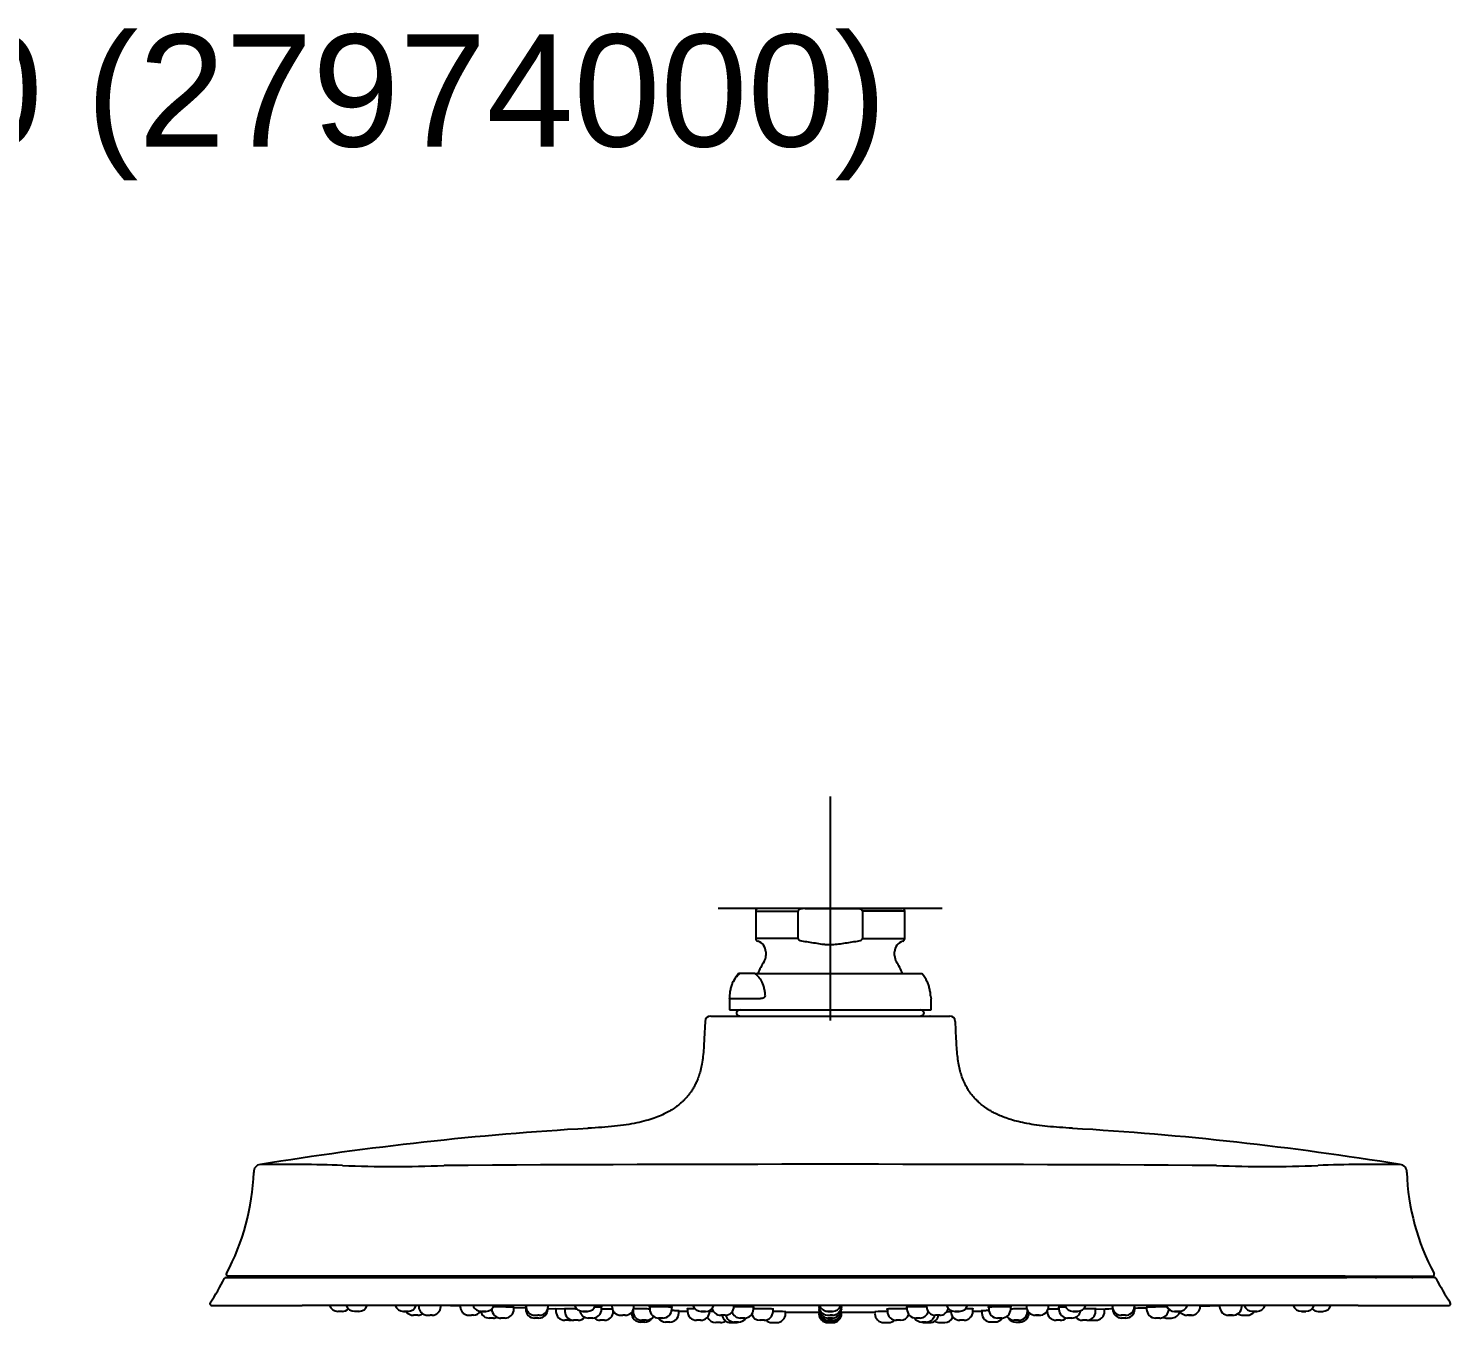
# Model space of a CAD drawing. Header units: millimetres. Extents: x -60 to 7633, y -2614 to 2146.
# Drawn here: x 3834.2 to 4088.1, y -799.8 to -568.9 of the extents above; entities that cross this region are included whole.
import ezdxf
from ezdxf.enums import TextEntityAlignment as Align
from ezdxf.lldxf.tags import DXFTag

# ---------------------------------------------------------------- set-up
doc = ezdxf.new("R2010")
doc.units = ezdxf.units.MM
doc.layers.get('0').update_dxf_attribs({"color": 250})
doc.styles.add('SEACAD_arial_ttf', font='arial.ttf')
tags = doc.linetypes.add('CENTER2', pattern=[28.575, 19.05, -3.175, 3.175, -3.175]).pattern_tags.tags
tags[10:11] = [DXFTag(74, 4), DXFTag(75, 0), DXFTag(340, '0'), DXFTag(46, 0.0), DXFTag(50, 0.0), DXFTag(44, 0.0), DXFTag(45, 0.0)]
tags[8:9] = [DXFTag(74, 4), DXFTag(75, 0), DXFTag(340, '0'), DXFTag(46, 0.0), DXFTag(50, 0.0), DXFTag(44, 0.0), DXFTag(45, 0.0)]
tags[6:7] = [DXFTag(74, 4), DXFTag(75, 0), DXFTag(340, '0'), DXFTag(46, 0.0), DXFTag(50, 0.0), DXFTag(44, 0.0), DXFTag(45, 0.0)]
tags[4:5] = [DXFTag(74, 4), DXFTag(75, 0), DXFTag(340, '0'), DXFTag(46, 0.0), DXFTag(50, 0.0), DXFTag(44, 0.0), DXFTag(45, 0.0)]

msp = doc.modelspace()

# ---------------------------------------------------------------- linework, layer by layer
at = {"linetype": 'CENTER2'}
for p, q in [((3977.35, -705.89), (3977.35, -745.89)), ((3997.35, -725.89), (3957.35, -725.89))]:
    msp.add_line(p, q, dxfattribs=at)
at = {"linetype": 'Continuous'}
for p, q in [((3972.9, -725.89), (3964.55, -725.89)), ((3972.9, -725.89), (3981.81, -725.89)), ((3981.81, -725.89), (3990.15, -725.89)), ((3964.05, -726.39), (3971.62, -726.39)), ((3964.05, -726.39), (3964.05, -731.25)), ((3971.62, -731.25), (3971.62, -726.39)), ((3983.09, -726.39), (3983.09, -731.25)), ((3990.65, -726.39), (3983.09, -726.39)), ((3990.65, -731.25), (3990.65, -726.39)), ((3971.62, -731.25), (3964.05, -731.25)), ((3983.09, -731.25), (3990.65, -731.25)), ((3965.85, -733.65), (3965.85, -734.3)), ((3988.85, -734.3), (3988.85, -733.65)), ((3961.26, -737.49), (3960.99, -737.49)), ((3963.88, -737.49), (3961.26, -737.49)), ((3963.88, -737.49), (3993.71, -737.49)), ((3964.86, -741.99), (3959.35, -741.99)), ((3959.35, -741.99), (3959.35, -743.99)), ((3995.35, -741.99), (3995.35, -741.99)), ((3995.35, -743.99), (3995.35, -741.99)), ((3955.03, -746.04), (3954.86, -749.13)), ((3956.02, -745.09), (3998.68, -745.09)), ((3959.35, -743.99), (3995.35, -743.99)), ((3959.55, -745.09), (3995.15, -745.09)), ((3959.55, -745.09), (3959.55, -745.09)), ((3995.16, -745.09), (3995.15, -745.09)), ((3999.84, -749.13), (3999.68, -746.04)), ((3869.49, -791.74), (3885.16, -791.74)), ((3885.43, -791.49), (3869.83, -791.49)), ((3885.16, -791.74), (3904.03, -791.74)), ((3904.27, -791.49), (3885.43, -791.49)), ((3904.03, -791.74), (4050.68, -791.74)), ((4050.43, -791.49), (3904.27, -791.49)), ((4069.27, -791.49), (4050.43, -791.49)), ((4050.68, -791.74), (4069.54, -791.74)), ((4069.27, -791.49), (4084.87, -791.49)), ((4085.21, -791.74), (4069.54, -791.74)), ((3866.93, -796.74), (3883.12, -796.74)), ((3902.07, -796.74), (3883.12, -796.74)), ((4052.64, -796.74), (3902.07, -796.74)), ((3903.9, -796.74), (3903.9, -796.89)), ((3907.85, -796.69), (3911.29, -796.81)), ((3907.85, -796.89), (3907.85, -796.74)), ((3907.85, -796.89), (3907.85, -796.89)), ((3911.29, -796.74), (3911.29, -796.89)), ((3911.29, -796.89), (3911.29, -796.89)), ((3920.88, -797.39), (3920.88, -797.06)), ((3922.98, -796.97), (3922.99, -797.39)), ((3923.05, -796.74), (3923.05, -796.89)), ((3927, -796.89), (3927, -796.74)), ((3936.54, -797.39), (3936.54, -797.06)), ((3938.38, -796.74), (3938.38, -796.89)), ((3942.32, -796.89), (3942.33, -796.74)), ((3945.13, -796.98), (3945.13, -797.39)), ((3949.07, -797.39), (3949.07, -797.04)), ((3960.17, -796.89), (3960.17, -796.74)), ((3963.66, -797.39), (3963.66, -797.01)), ((3975.38, -796.74), (3975.38, -796.89)), ((3975.38, -796.99), (3975.38, -797.39)), ((3979.32, -796.89), (3979.33, -796.74)), ((3979.32, -797.39), (3979.32, -796.99)), ((3991.04, -797.01), (3991.04, -797.39)), ((3994.53, -796.74), (3994.53, -796.89)), ((4005.63, -797.04), (4005.63, -797.39)), ((4009.57, -797.39), (4009.57, -796.98)), ((4012.38, -796.74), (4012.38, -796.89)), ((4016.32, -796.89), (4016.33, -796.74)), ((4018.16, -797.06), (4018.16, -797.39)), ((4027.7, -796.74), (4027.7, -796.89)), ((4031.65, -796.89), (4031.65, -796.74)), ((4031.71, -797.39), (4031.72, -796.97)), ((4033.82, -797.06), (4033.82, -797.39)), ((4043.41, -796.89), (4043.41, -796.74)), ((4046.86, -796.74), (4046.86, -796.89)), ((4050.8, -796.89), (4050.8, -796.74)), ((4071.59, -796.74), (4052.64, -796.74)), ((4071.59, -796.74), (4087.78, -796.74)), ((3890.27, -797.78), (3889.45, -797.78)), ((3893.25, -797.78), (3892.44, -797.78)), ((3903.75, -798.48), (3902.95, -798.48)), ((3906.27, -798.48), (3905.94, -798.48)), ((3913.66, -798.48), (3913.31, -798.48)), ((3917.26, -798.98), (3916.45, -798.98)), ((3916.94, -797.35), (3916.94, -797.39)), ((3919.32, -798.98), (3918.51, -798.98)), ((3920.88, -797.39), (3920.88, -797.39)), ((3920.91, -797.11), (3922.99, -797.17)), ((3922.99, -797.39), (3922.99, -797.39)), ((3924.56, -798.98), (3924.56, -798.98)), ((3925.36, -798.98), (3924.56, -798.98)), ((3925.42, -798.48), (3925.17, -798.48)), ((3926.93, -797.39), (3926.93, -797.33)), ((3926.94, -797.28), (3928.3, -797.32)), ((3929.98, -797.36), (3928.3, -797.32)), ((3928.38, -797.32), (3928.39, -797.79)), ((3930.76, -799.38), (3929.95, -799.38)), ((3929.98, -797.33), (3929.99, -797.79)), ((3932.36, -799.38), (3931.55, -799.38)), ((3934.98, -798.98), (3934.17, -798.98)), ((3937.05, -799.38), (3936.25, -799.38)), ((3938.61, -797.79), (3938.61, -797.7)), ((3940.75, -798.48), (3940.33, -798.48)), ((3941.89, -797.97), (3941.89, -798.09)), ((3942.15, -797.59), (3942.15, -797.79)), ((3944.52, -799.38), (3943.72, -799.38)), ((3947.5, -798.98), (3946.7, -798.98)), ((3950.3, -798.09), (3950.31, -797.68)), ((3950.3, -797.74), (3951.89, -797.76)), ((3951.88, -797.35), (3951.89, -797.79)), ((3954.25, -799.38), (3953.45, -799.38)), ((3956.57, -797.83), (3955.79, -797.82)), ((3955.82, -797.79), (3955.82, -797.6)), ((3958.59, -798.48), (3957.8, -798.48)), ((3962.09, -798.98), (3961.29, -798.98)), ((3965.59, -799.38), (3964.79, -799.38)), ((3967.15, -797.79), (3967.16, -797.37)), ((3969.38, -798.19), (3969.39, -797.84)), ((3975.32, -797.84), (3975.32, -798.19)), ((3975.38, -797.39), (3975.39, -797.79)), ((3975.39, -797.83), (3975.39, -798.09)), ((3977.75, -798.98), (3976.95, -798.98)), ((3977.75, -799.38), (3976.95, -799.38)), ((3977.75, -798.48), (3977.35, -798.48)), ((3979.31, -798.09), (3979.32, -797.79)), ((3979.32, -797.79), (3979.32, -797.39)), ((3979.38, -798.19), (3979.39, -797.83)), ((3985.32, -797.84), (3985.32, -798.19)), ((3987.55, -797.37), (3987.55, -797.79)), ((3989.92, -799.38), (3989.11, -799.38)), ((3993.41, -798.98), (3992.61, -798.98)), ((3996.9, -798.48), (3996.11, -798.48)), ((3998.14, -797.83), (3998.91, -797.82)), ((3998.88, -797.6), (3998.89, -797.79)), ((4001.25, -799.38), (4000.45, -799.38)), ((4000.45, -799.38), (4000.45, -799.38)), ((4002.82, -797.79), (4002.82, -797.35)), ((4002.82, -797.76), (4004.4, -797.74)), ((4002.82, -797.79), (4002.82, -797.79)), ((4004.4, -797.68), (4004.4, -798.09)), ((4008, -798.98), (4007.2, -798.98)), ((4010.98, -799.38), (4010.18, -799.38)), ((4012.55, -797.79), (4012.55, -797.6)), ((4012.81, -798.09), (4012.81, -797.97)), ((4014.66, -798.48), (4013.96, -798.48)), ((4016.09, -797.7), (4016.09, -797.79)), ((4018.45, -799.38), (4017.65, -799.38)), ((4020.53, -798.98), (4019.73, -798.98)), ((4023.15, -799.38), (4022.35, -799.38)), ((4023.95, -799.38), (4024.75, -799.38)), ((4024.71, -797.79), (4024.72, -797.33)), ((4024.72, -797.36), (4026.4, -797.32)), ((4026.32, -797.79), (4026.32, -797.32)), ((4027.78, -797.33), (4027.78, -797.39)), ((4030.04, -798.48), (4029.28, -798.48)), ((4030.14, -798.98), (4029.34, -798.98)), ((4036.19, -798.98), (4035.38, -798.98)), ((4037.44, -798.98), (4038.25, -798.98)), ((4037.76, -797.39), (4037.76, -797.36)), ((4041.84, -798.48), (4041.04, -798.48)), ((4049.18, -798.48), (4048.43, -798.48)), ((4048.46, -798.48), (4048.74, -798.48)), ((4050.96, -798.48), (4051.75, -798.48)), ((4062.27, -797.78), (4061.45, -797.78)), ((4064.43, -797.78), (4065.25, -797.78)), ((3944.25, -799.68), (3943.45, -799.68)), ((3948.74, -799.68), (3947.94, -799.68)), ((3957.78, -799.78), (3956.92, -799.78)), ((3959.6, -799.78), (3960.46, -799.78)), ((3961, -799.68), (3960.2, -799.68)), ((3966.92, -799.78), (3967.78, -799.78)), ((3976.92, -799.78), (3977.78, -799.78)), ((3977.75, -799.68), (3976.95, -799.68)), ((3986.92, -799.78), (3987.78, -799.78)), ((3994.5, -799.68), (3993.7, -799.68)), ((3994.24, -799.78), (3995.1, -799.78)), ((3996.92, -799.78), (3997.78, -799.78)), ((4006.76, -799.68), (4005.96, -799.68)), ((4010.45, -799.68), (4011.25, -799.68))]:
    msp.add_line(p, q, dxfattribs=at)
for centre, radius, start, end in [((3964.55, -726.39), 0.5, 90, 180), ((3990.15, -726.39), 0.5, 0, 90), ((3964.55, -731.25), 0.5, 180, 253.7398), ((3963.85, -733.65), 2, 0, 73.7398), ((3990.85, -733.65), 2, 106.2602, 180), ((3990.15, -731.25), 0.5, 286.2602, 0), ((3977.35, -742.89), 14, 147.5383, 157.3119), ((3963.85, -734.3), 2, 327.5383, 0), ((3990.85, -734.3), 2, 180, 212.4617), ((3977.35, -742.89), 14, 22.6881, 32.4617), ((3966.35, -741.99), 7, 139.9948, 154.5176), ((3988.35, -741.99), 7, 25.4904, 40.0052), ((3957.4, -741.44), 2.03, 344.4017, 358.7289), ((3997.3, -741.44), 2.03, 181.2711, 195.5983), ((3956.02, -746.09), 1, 90, 177), ((3998.68, -746.09), 1, 3, 90), ((3967.23, -1333.85), 569.68, 93.3314, 99.2519), ((3987.47, -1333.5), 569.33, 80.7424, 86.6673), ((3875.76, -772.88), 1.32, 95.3942, 184.056), ((3879.37, -1077.09), 305.54, 87.955, 90.7002), ((3977.36, -12009.67), 11238.13, 89.648565, 90.351479), ((4075.33, -1077.09), 305.54, 89.2999, 92.045), ((4078.94, -772.88), 1.32, 355.9465, 84.6085), ((3832.7, -771.4), 41.78, 331.951, 357.8346), ((3899.37, -569.15), 202.79, 267.433, 272.5475), ((4055.33, -559.87), 212.07, 267.5643, 272.4549), ((4122.04, -771.39), 41.82, 182.1779, 208.0373), ((3816.3, -763.96), 59.85, 327.3319, 332.2066), ((3869.49, -792.04), 0.3, 89.9964, 150.8586), ((3869.83, -791.19), 0.3, 150.6934, 270), ((3873.37, -791.24), 0.5, 270, 329.4357), ((3879.85, -791.24), 0.5, 270, 335.0485), ((4074.85, -791.24), 0.5, 204.8269, 270), ((4081.33, -791.24), 0.5, 210.6832, 270), ((4084.87, -791.19), 0.3, 270, 29.0942), ((4085.21, -792.04), 0.3, 29.0431, 90.0035), ((4138.14, -764.11), 59.54, 207.7861, 212.6863), ((3866.93, -796.44), 0.3, 144.6891, 270.0036), ((3889.46, -796.18), 1.6, 200.7536, 269.9916), ((3892.44, -796.18), 1.59, 200.6048, 271.356), ((3893.23, -796.19), 1.59, 269.6656, 339.5833), ((3901.18, -796.19), 1.59, 200.4394, 270.859), ((3901.97, -796.19), 1.59, 269.8395, 339.5344), ((3906.25, -796.88), 1.59, 270.1122, 359.7769), ((3915.09, -796.18), 1.6, 200.5671, 273.2154), ((3915.87, -796.19), 1.59, 270.2015, 339.567), ((3925.4, -796.88), 1.6, 270.0592, 359.7192), ((3933.21, -796.19), 1.59, 200.4183, 271.5035), ((3933.99, -796.19), 1.59, 269.4154, 339.5353), ((3940.73, -796.89), 1.59, 269.3765, 359.8937), ((3954.31, -796.19), 1.59, 200.433, 270.4129), ((3955.09, -796.18), 1.6, 268.355, 339.39), ((3958.57, -796.88), 1.6, 270.7524, 359.5), ((3976.98, -796.89), 1.6, 179.8959, 277.3281), ((3976.96, -796.19), 1.59, 200.3815, 272.8041), ((3977.75, -796.19), 1.59, 269.9513, 339.5899), ((3996.13, -796.88), 1.6, 180.5, 269.2476), ((3999.6, -796.19), 1.59, 200.4237, 271.202), ((4000.39, -796.19), 1.59, 269.1341, 339.5455), ((4013.97, -796.89), 1.59, 180.006, 270.2158), ((4014.73, -796.88), 1.59, 266.8553, 359.8058), ((4020.71, -796.19), 1.59, 200.4213, 270.2124), ((4021.49, -796.18), 1.59, 267.7945, 339.4665), ((4029.3, -796.88), 1.59, 180.1997, 270.5073), ((4030.05, -796.89), 1.59, 268.6162, 359.8658), ((4038.83, -796.18), 1.6, 200.6657, 272.0467), ((4039.62, -796.18), 1.59, 269.8136, 339.4405), ((4041.81, -796.88), 1.59, 269.6681, 359.7458), ((4017.56, -7.69), 789.56, 271.87647, 272.12022), ((4048.45, -796.89), 1.59, 180.0398, 270.1929), ((4049.21, -796.89), 1.59, 267.8997, 359.989), ((4052.74, -796.18), 1.59, 200.6047, 270.6403), ((4053.52, -796.19), 1.59, 268.6329, 339.5947), ((4061.48, -796.18), 1.59, 200.5024, 270.0453), ((4062.26, -796.18), 1.59, 267.8085, 339.4496), ((4065.24, -796.18), 1.6, 270.0086, 339.0777), ((4087.78, -796.44), 0.3, 269.9958, 35.1181), ((3890.24, -796.18), 1.6, 269.9268, 313.5489), ((3902.98, -796.88), 1.6, 214.221, 270.026), ((3903.72, -796.88), 1.6, 269.9867, 303.2822), ((3913.64, -796.88), 1.59, 270.381, 326.2166), ((3916.48, -797.38), 1.6, 194.491, 270), ((3918.54, -797.38), 1.6, 180.4435, 269.9988), ((3917.22, -797.38), 1.6, 269.9662, 294.4576), ((3918.54, -797.38), 1.6, 245.5586, 269.9988), ((3919.29, -797.39), 1.59, 270.5082, 359.9318), ((3924.58, -797.38), 1.59, 180.2265, 269.9362), ((3925.33, -797.39), 1.59, 270.7466, 359.8785), ((3929.99, -797.78), 1.6, 180.3634, 269.9969), ((3931.58, -797.79), 1.59, 180.1021, 270.1374), ((3930.72, -797.78), 1.6, 269.981, 284.9348), ((3932.32, -797.78), 1.6, 270.6939, 319.1504), ((3934.2, -797.38), 1.6, 190.3557, 270.411), ((3934.94, -797.39), 1.59, 270.4506, 359.9623), ((3936.28, -797.78), 1.6, 227.3738, 269.7001), ((3937.01, -797.78), 1.6, 270.8989, 359.5889), ((3943.49, -798.08), 1.6, 180.3634, 269.9965), ((3943.75, -797.79), 1.59, 180.1251, 269.3425), ((3944.21, -798.08), 1.6, 269.9923, 321.6075), ((3944.48, -797.78), 1.6, 270.625, 325.7328), ((3946.73, -797.39), 1.59, 180.0506, 270.383), ((3947.97, -798.09), 1.59, 213.908, 269.6863), ((3947.47, -797.38), 1.6, 270.0668, 359.5532), ((3948.71, -798.09), 1.59, 270.888, 359.9114), ((3953.48, -797.79), 1.59, 180.0612, 270.2044), ((3954.22, -797.79), 1.59, 270.0204, 359.8516), ((3956.92, -798.18), 1.6, 202.6817, 270), ((3957.83, -796.88), 1.6, 192.9279, 269.2104), ((3957.78, -798.18), 1.6, 270, 304.5651), ((3959.6, -798.18), 1.6, 190.8069, 270), ((3960.23, -798.09), 1.59, 193.3714, 270.0006), ((3961.32, -797.39), 1.59, 196.5776, 269.9606), ((3960.96, -798.08), 1.6, 270.1781, 326.4874), ((3962.06, -797.38), 1.59, 270.3209, 359.743), ((3964.82, -797.79), 1.59, 200.5967, 269.8293), ((3965.55, -797.78), 1.59, 270.5364, 359.7358), ((3966.92, -798.18), 1.6, 227.3001, 270), ((3967.78, -798.18), 1.6, 270, 359.5), ((3976.92, -798.18), 1.6, 180.5, 270), ((3976.98, -797.39), 1.59, 180.0727, 270.1052), ((3976.98, -797.79), 1.59, 180.131, 270.1154), ((3976.98, -798.09), 1.59, 180.0448, 270.2068), ((3977.72, -797.38), 1.59, 270.4624, 359.779), ((3977.72, -797.78), 1.6, 270.5661, 359.5627), ((3977.71, -798.08), 1.6, 270.6468, 359.6754), ((3977.78, -798.18), 1.6, 270, 359.5), ((3986.92, -798.18), 1.6, 180.5, 270), ((3989.15, -797.79), 1.59, 180.0161, 270.1106), ((3987.78, -798.18), 1.6, 270, 312.2129), ((3989.89, -797.79), 1.59, 269.8937, 339.5242), ((3992.64, -797.39), 1.59, 180.0704, 270.299), ((3993.73, -798.09), 1.59, 213.2395, 269.7403), ((3993.38, -797.38), 1.59, 269.8604, 342.7138), ((3994.47, -798.09), 1.59, 270.4285, 346.6527), ((3995.1, -798.18), 1.6, 270, 349.1931), ((3996.92, -798.18), 1.6, 235.4349, 270), ((3996.88, -796.88), 1.6, 270.7895, 347.0864), ((3997.78, -798.18), 1.6, 270, 337.2751), ((4000.49, -797.78), 1.6, 180.3639, 269.6477), ((4001.22, -797.78), 1.59, 270.3842, 359.8158), ((4006, -798.08), 1.59, 180.3826, 269.7601), ((4007.23, -797.39), 1.59, 180.0353, 269.8411), ((4006.73, -798.08), 1.59, 270.0377, 325.8903), ((4007.97, -797.38), 1.59, 270.1959, 359.8047), ((4010.22, -797.79), 1.59, 213.8879, 268.9744), ((4010.49, -798.08), 1.6, 217.927, 270.0077), ((4010.95, -797.78), 1.6, 270.6148, 359.5484), ((4011.21, -798.08), 1.6, 270.0034, 359.371), ((4017.69, -797.78), 1.6, 180.3971, 269.7374), ((4019.76, -797.39), 1.59, 180.0492, 269.0498), ((4018.42, -797.78), 1.59, 269.9182, 312.5669), ((4020.5, -797.39), 1.59, 268.4625, 349.9848), ((4022.38, -797.78), 1.6, 220.8004, 270.003), ((4023.12, -797.79), 1.59, 270.232, 359.927), ((4023.99, -797.78), 1.6, 255.7443, 270.019), ((4024.72, -797.78), 1.6, 270.003, 359.371), ((4007.09, 87.79), 885.32, 271.25001, 271.33804), ((4029.38, -797.38), 1.6, 180.4087, 269.8292), ((4030.12, -797.39), 1.59, 269.7267, 359.9973), ((4007.09, 87.79), 885.32, 271.5941, 271.72825), ((4035.42, -797.39), 1.59, 180.0612, 270.1181), ((4036.16, -797.38), 1.6, 270.0012, 359.3562), ((4036.16, -797.38), 1.6, 270.0012, 294.4414), ((4037.48, -797.38), 1.6, 245.5424, 270.0338), ((4038.22, -797.38), 1.6, 269.9997, 345.541), ((4041.06, -796.89), 1.59, 213.7751, 270.9102), ((4050.98, -796.88), 1.6, 236.5158, 270.0133), ((4051.72, -796.88), 1.6, 269.974, 325.782), ((4064.46, -796.18), 1.6, 226.2658, 270.073), ((3960.46, -798.18), 1.6, 270, 288.8537), ((3994.24, -798.18), 1.6, 249.9657, 270)]:
    msp.add_arc(centre, radius, start, end, dxfattribs=at)
for centre, major_axis, ratio, start_param, end_param in [((3961.35, -744.54), (0.75, 0), 0.733333, 1.570796, 4.712389), ((3993.35, -744.54), (-0.75, 0), 0.733333, 1.570796, 4.712389), ((3901.58, -797.78), (0.405, 0), 0.000087, 0, 3.141593), ((3901.58, -797.78), (0.405, 0), 0.000087, 3.430013, 6.158337), ((3954.71, -797.78), (0.401, 0), 0.000171, 3.307176, 6.283185), ((3954.71, -797.78), (0.401, 0), 0.000171, 0, 3.141609), ((4000, -797.78), (-0.401, 0), 0.000171, 3.141576, 6.283185), ((4000, -797.78), (-0.401, 0), 0.000171, 0, 2.857198), ((4021.1, -797.78), (-0.402, 0), 0.000152, 0.128642, 6.283185), ((4039.22, -797.78), (-0.403, 0), 0.000123, 3.14159, 6.283185), ((4039.22, -797.78), (-0.403, 0), 0.000123, 0, 3.009688), ((4053.12, -797.78), (-0.405, 0), 0.000087, 3.141593, 6.283185), ((4053.12, -797.78), (-0.405, 0), 0.000087, 0.245507, 2.735291)]:
    msp.add_ellipse(centre, major_axis=major_axis, ratio=ratio, start_param=start_param, end_param=end_param, dxfattribs=at)
for centre, major_axis, ratio in [((3915.49, -797.78), (0.403, 0), 0.000123), ((3933.61, -797.78), (0.402, 0), 0.000152), ((3977.35, -797.78), (0.4, 0), 0.000177)]:
    msp.add_ellipse(centre, major_axis=major_axis, ratio=ratio, dxfattribs=at)
for points, knots in [([(3972.9, -725.89), (3972.65, -725.89), (3972.41, -725.91), (3972.05, -726), (3971.93, -726.04), (3971.77, -726.13), (3971.73, -726.17), (3971.64, -726.27), (3971.62, -726.32), (3971.62, -726.39)], [0, 0, 0, 0, 0.5, 0.5, 0.75, 0.75, 0.875, 0.875, 1, 1, 1, 1]), ([(3983.09, -726.39), (3983.09, -726.32), (3983.06, -726.27), (3982.98, -726.17), (3982.93, -726.13), (3982.77, -726.04), (3982.65, -726), (3982.3, -725.91), (3982.05, -725.89), (3981.81, -725.89)], [0, 0, 0, 0, 0.125, 0.125, 0.25, 0.25, 0.5, 0.5, 1, 1, 1, 1]), ([(3971.62, -731.25), (3971.62, -731.3), (3971.63, -731.34), (3971.68, -731.42), (3971.71, -731.46), (3971.82, -731.54), (3971.9, -731.58), (3972.15, -731.68), (3972.33, -731.71), (3972.51, -731.73)], [0, 0, 0, 0, 0.125, 0.125, 0.25, 0.25, 0.5, 0.5, 1, 1, 1, 1]), ([(3972.51, -731.73), (3973.32, -731.82), (3974.13, -731.97), (3975.35, -732.17), (3975.75, -732.23), (3976.36, -732.29), (3976.57, -732.31), (3976.98, -732.33), (3977.19, -732.33), (3977.8, -732.33), (3978.2, -732.3), (3979, -732.22), (3979.4, -732.16), (3980.6, -731.97), (3981.39, -731.82), (3982.19, -731.73)], [0, 0, 0, 0, 0.25, 0.25, 0.375, 0.375, 0.4375, 0.4375, 0.5, 0.5, 0.625, 0.625, 0.75, 0.75, 1, 1, 1, 1]), ([(3982.19, -731.73), (3982.37, -731.71), (3982.55, -731.68), (3982.8, -731.58), (3982.89, -731.54), (3982.99, -731.46), (3983.02, -731.42), (3983.07, -731.34), (3983.09, -731.3), (3983.09, -731.25)], [0, 0, 0, 0, 0.5, 0.5, 0.75, 0.75, 0.875, 0.875, 1, 1, 1, 1]), ([(3959.43, -741.49), (3959.44, -741.21), (3959.47, -740.95), (3959.56, -740.44), (3959.61, -740.2), (3959.73, -739.75), (3959.8, -739.53), (3959.95, -739.15), (3960.03, -738.97), (3960.2, -738.65), (3960.29, -738.5), (3960.47, -738.23), (3960.57, -738.11), (3960.86, -737.79), (3961.06, -737.62), (3961.26, -737.49)], [0, 0, 0, 0, 0.125, 0.125, 0.25, 0.25, 0.375, 0.375, 0.5, 0.5, 0.625, 0.625, 0.75, 0.75, 1, 1, 1, 1]), ([(3963.88, -737.49), (3963.98, -737.55), (3964.08, -737.63), (3964.28, -737.8), (3964.38, -737.9), (3964.57, -738.11), (3964.67, -738.24), (3964.85, -738.5), (3964.94, -738.65), (3965.2, -739.14), (3965.35, -739.52), (3965.53, -740.2), (3965.58, -740.44), (3965.66, -740.95), (3965.69, -741.22), (3965.71, -741.49)], [0, 0, 0, 0, 0.125, 0.125, 0.25, 0.25, 0.375, 0.375, 0.5, 0.5, 0.75, 0.75, 0.875, 0.875, 1, 1, 1, 1]), ([(3995.27, -741.49), (3995.26, -741.21), (3995.23, -740.95), (3995.15, -740.44), (3995.09, -740.2), (3994.97, -739.75), (3994.9, -739.53), (3994.78, -739.21), (3994.72, -739.09), (3994.67, -738.97)], [0, 0, 0, 0, 0.125, 0.125, 0.25, 0.25, 0.375, 0.375, 0.4590507, 0.4590507, 0.4590507, 0.4590507]), ([(3965.71, -741.49), (3965.71, -741.54), (3965.7, -741.6), (3965.65, -741.7), (3965.61, -741.73), (3965.51, -741.83), (3965.43, -741.87), (3965.27, -741.93), (3965.19, -741.96), (3965.02, -741.98), (3964.94, -741.99), (3964.86, -741.99)], [0, 0, 0, 0, 0.125, 0.125, 0.25, 0.25, 0.5, 0.5, 0.75, 0.75, 1, 1, 1, 1]), ([(3954.86, -749.13), (3954.83, -749.74), (3954.78, -750.72), (3954.65, -752.26), (3954.45, -753.6), (3954.2, -754.78), (3953.9, -755.79), (3953.57, -756.66), (3953.23, -757.38), (3952.88, -758.01), (3952.53, -758.55), (3952.18, -759.03), (3951.84, -759.45), (3951.49, -759.85), (3951.12, -760.22), (3950.73, -760.58), (3950.28, -760.96), (3949.72, -761.39), (3949.02, -761.85), (3948.16, -762.34), (3947.11, -762.84), (3945.87, -763.33), (3944.42, -763.78), (3942.76, -764.18), (3940.88, -764.51), (3938.8, -764.77), (3936.48, -764.96), (3935.01, -765.06), (3934.1, -765.11)], [0, 0, 0, 0, 0.055347, 0.105663, 0.15075, 0.190726, 0.225862, 0.256453, 0.28275, 0.304929, 0.328266, 0.346617, 0.364503, 0.382108, 0.399458, 0.416573, 0.4352, 0.458309, 0.486167, 0.519067, 0.557365, 0.601454, 0.651712, 0.708445, 0.771808, 0.841745, 0.917966, 1, 1, 1, 1]), ([(4020.6, -765.11), (4019.75, -765.06), (4018.38, -764.97), (4016.2, -764.79), (4014.27, -764.57), (4012.52, -764.29), (4010.97, -763.96), (4009.63, -763.59), (4008.48, -763.2), (4007.51, -762.8), (4006.7, -762.42), (4006, -762.04), (4005.39, -761.66), (4004.76, -761.23), (4004.13, -760.73), (4003.51, -760.16), (4002.89, -759.5), (4002.37, -758.85), (4001.93, -758.19), (4001.54, -757.52), (4001.13, -756.66), (4000.77, -755.68), (4000.46, -754.6), (4000.22, -753.44), (4000.04, -752.14), (3999.92, -750.66), (3999.87, -749.71), (3999.84, -749.13)], [0, 0, 0, 0, 0.076809, 0.147885, 0.212869, 0.271546, 0.323893, 0.37005, 0.410271, 0.444873, 0.474184, 0.499878, 0.523637, 0.545649, 0.57579, 0.603614, 0.633281, 0.665977, 0.686183, 0.711975, 0.743506, 0.781074, 0.815772, 0.854877, 0.89861, 0.947051, 1, 1, 1, 1]), ([(3928.67, -791.74), (3928.63, -791.74), (3928.59, -791.72), (3928.52, -791.64), (3928.48, -791.57), (3928.46, -791.49)], [0, 0, 0, 0, 0.5, 0.5, 1, 1, 1, 1]), ([(4026.03, -791.74), (4026.07, -791.74), (4026.11, -791.72), (4026.18, -791.64), (4026.22, -791.57), (4026.24, -791.49)], [0, 0, 0, 0, 0.5, 0.5, 1, 1, 1, 1]), ([(3903.91, -796.89), (3903.91, -796.97), (3903.91, -797.12), (3903.97, -797.38), (3904.08, -797.63), (3904.22, -797.85), (3904.38, -798.03), (3904.56, -798.17), (3904.73, -798.28), (3904.91, -798.36), (3905.07, -798.42), (3905.21, -798.45), (3905.32, -798.47), (3905.41, -798.47), (3905.46, -798.48), (3905.49, -798.48), (3905.49, -798.48), (3905.49, -798.48), (3905.5, -798.48), (3905.5, -798.48), (3905.51, -798.48), (3905.54, -798.48), (3905.63, -798.48), (3905.75, -798.48), (3905.87, -798.48), (3905.92, -798.48), (3905.94, -798.48)], [0, 0, 0, 0, 0.06826, 0.160787, 0.247505, 0.329144, 0.405959, 0.477901, 0.544673, 0.60573, 0.660247, 0.707102, 0.74492, 0.772338, 0.788754, 0.793955, 0.795573, 0.796724, 0.798145, 0.800733, 0.808024, 0.855127, 0.897946, 0.942871, 0.987677, 1, 1, 1, 1]), ([(3911.29, -796.89), (3911.29, -796.89), (3911.29, -796.99), (3911.32, -797.2), (3911.4, -797.47), (3911.52, -797.71), (3911.67, -797.91), (3911.83, -798.08), (3912.01, -798.21), (3912.19, -798.31), (3912.36, -798.39), (3912.51, -798.43), (3912.64, -798.46), (3912.75, -798.47), (3912.82, -798.47), (3912.86, -798.48), (3912.88, -798.48), (3912.88, -798.48), (3912.89, -798.48), (3912.89, -798.48), (3912.9, -798.48), (3912.93, -798.48), (3913.01, -798.48), (3913.13, -798.48), (3913.24, -798.48), (3913.29, -798.48), (3913.31, -798.48)], [0, 0, 0, 0, 0.004219, 0.101828, 0.192987, 0.278612, 0.359245, 0.435027, 0.505822, 0.571246, 0.630654, 0.683115, 0.727399, 0.762071, 0.785902, 0.798499, 0.801204, 0.802836, 0.804542, 0.807373, 0.814406, 0.853971, 0.897383, 0.94294, 0.988203, 1, 1, 1, 1]), ([(3920.96, -797.07), (3920.96, -797.07), (3920.79, -797.06), (3920.13, -797.03), (3919.61, -797.01), (3918.54, -796.98), (3918, -796.97), (3917.46, -796.95), (3917.34, -796.95), (3917.25, -796.95)], [0.3874356, 0.3874356, 0.3874356, 0.3874356, 0.5, 0.5, 0.625, 0.625, 0.75, 0.75, 0.7890368, 0.7890368, 0.7890368, 0.7890368]), ([(3923.05, -796.89), (3923.05, -796.89), (3923.04, -796.98), (3923.08, -797.19), (3923.15, -797.46), (3923.27, -797.7), (3923.42, -797.91), (3923.59, -798.08), (3923.76, -798.21), (3923.94, -798.31), (3924.11, -798.38), (3924.26, -798.43), (3924.4, -798.46), (3924.51, -798.47), (3924.58, -798.47), (3924.62, -798.48), (3924.64, -798.48), (3924.64, -798.48), (3924.65, -798.48), (3924.65, -798.48), (3924.66, -798.48), (3924.69, -798.48), (3924.78, -798.48), (3924.9, -798.48), (3925.04, -798.48), (3925.12, -798.48), (3925.16, -798.48)], [0, 0, 0, 0, 0.000484, 0.095569, 0.18435, 0.267723, 0.346235, 0.420036, 0.489001, 0.552769, 0.610724, 0.661972, 0.70533, 0.739408, 0.762985, 0.775575, 0.778366, 0.780057, 0.781835, 0.784804, 0.792294, 0.834507, 0.876739, 0.92101, 0.965142, 1, 1, 1, 1]), ([(3936.62, -797.07), (3936.62, -797.06), (3936.4, -797.05), (3935.83, -797.02), (3935.6, -797.01), (3935.36, -797.01)], [0.6252387, 0.6252387, 0.6252387, 0.6252387, 0.75, 0.75, 0.8123708, 0.8123708, 0.8123708, 0.8123708]), ([(3938.39, -796.89), (3938.39, -796.96), (3938.39, -797.12), (3938.45, -797.37), (3938.56, -797.62), (3938.69, -797.84), (3938.85, -798.02), (3939.03, -798.17), (3939.2, -798.28), (3939.38, -798.36), (3939.54, -798.42), (3939.68, -798.45), (3939.8, -798.47), (3939.88, -798.47), (3939.94, -798.47), (3939.96, -798.48), (3939.97, -798.48), (3939.97, -798.48), (3939.97, -798.48), (3939.98, -798.48), (3939.99, -798.48), (3940.04, -798.48), (3940.14, -798.48), (3940.25, -798.48), (3940.31, -798.48), (3940.33, -798.48)], [0, 0, 0, 0, 0.066464, 0.162062, 0.251635, 0.335957, 0.415301, 0.489631, 0.558647, 0.621796, 0.678239, 0.726831, 0.76616, 0.794809, 0.812035, 0.817145, 0.819351, 0.820934, 0.823193, 0.827815, 0.845621, 0.891244, 0.939022, 0.985615, 1, 1, 1, 1]), ([(3949.08, -797.06), (3949.13, -797.06), (3949.15, -797.06), (3949.15, -797.04), (3948.93, -797.02), (3948.17, -796.99), (3947.64, -796.98), (3946.57, -796.96), (3946.03, -796.96), (3945.27, -796.97), (3945.05, -796.98), (3945.05, -797), (3945.07, -797), (3945.1, -797.01)], [0.2089094, 0.2089094, 0.2089094, 0.2089094, 0.25, 0.25, 0.375, 0.375, 0.5, 0.5, 0.625, 0.625, 0.75, 0.75, 0.7859299, 0.7859299, 0.7859299, 0.7859299]), ([(3963.68, -797.04), (3963.78, -797.03), (3963.75, -797.01), (3963.39, -796.98), (3962.99, -796.97), (3962, -796.95), (3961.42, -796.94), (3960.62, -796.95), (3960.35, -796.95), (3960.14, -796.96)], [0.5252471, 0.5252471, 0.5252471, 0.5252471, 0.625, 0.625, 0.75, 0.75, 0.875, 0.875, 0.9508432, 0.9508432, 0.9508432, 0.9508432]), ([(3975.57, -796.97), (3975.4, -796.98), (3975.3, -796.99), (3975.3, -797.01), (3975.32, -797.01), (3975.36, -797.02)], [0.1683281, 0.1683281, 0.1683281, 0.1683281, 0.25, 0.25, 0.286512, 0.286512, 0.286512, 0.286512]), ([(3977.18, -798.48), (3977.18, -798.48), (3977.22, -798.48), (3977.32, -798.48), (3977.46, -798.48), (3977.59, -798.48), (3977.68, -798.48), (3977.72, -798.48), (3977.72, -798.48), (3977.73, -798.48), (3977.73, -798.48), (3977.75, -798.48), (3977.78, -798.47), (3977.88, -798.47), (3978.02, -798.45), (3978.21, -798.4), (3978.43, -798.32), (3978.66, -798.18), (3978.87, -798), (3979.04, -797.8), (3979.18, -797.55), (3979.28, -797.29), (3979.32, -797.06), (3979.32, -796.93), (3979.32, -796.89)], [0, 0, 0, 0, 0.001255, 0.044728, 0.088215, 0.131645, 0.174956, 0.218363, 0.229849, 0.231374, 0.232413, 0.234224, 0.24514, 0.266353, 0.325101, 0.376598, 0.446495, 0.541779, 0.620537, 0.702738, 0.788661, 0.876541, 0.965415, 1, 1, 1, 1]), ([(3979.34, -797.02), (3979.38, -797.01), (3979.4, -797.01), (3979.4, -797), (3979.38, -796.99), (3979.35, -796.99)], [0.71317986, 0.71317986, 0.71317986, 0.71317986, 0.75, 0.75, 0.78586158, 0.78586158, 0.78586158, 0.78586158]), ([(3991.68, -796.97), (3991.27, -796.98), (3991.01, -797), (3990.95, -797.02), (3990.97, -797.03), (3991.02, -797.04)], [0, 0, 0, 0, 0.125, 0.125, 0.1752225, 0.1752225, 0.1752225, 0.1752225]), ([(3994.55, -796.96), (3994.2, -796.95), (3993.7, -796.94), (3992.64, -796.95), (3992.09, -796.96), (3991.68, -796.97)], [0.7526709, 0.7526709, 0.7526709, 0.7526709, 0.875, 0.875, 1, 1, 1, 1]), ([(4009.58, -797.01), (4009.63, -797), (4009.65, -797), (4009.65, -796.98), (4009.43, -796.97), (4008.67, -796.96), (4008.14, -796.96), (4007.07, -796.98), (4006.53, -796.99), (4005.77, -797.02), (4005.55, -797.04), (4005.55, -797.06), (4005.57, -797.06), (4005.6, -797.06)], [0.2090971, 0.2090971, 0.2090971, 0.2090971, 0.25, 0.25, 0.375, 0.375, 0.5, 0.5, 0.625, 0.625, 0.75, 0.75, 0.7861506, 0.7861506, 0.7861506, 0.7861506]), ([(4019.34, -797.01), (4019.09, -797.01), (4018.87, -797.02), (4018.3, -797.05), (4018.08, -797.06), (4018.08, -797.08), (4018.1, -797.08), (4018.14, -797.08)], [0.188112, 0.188112, 0.188112, 0.188112, 0.25, 0.25, 0.375, 0.375, 0.4116141, 0.4116141, 0.4116141, 0.4116141]), ([(4036.59, -796.97), (4036.09, -796.98), (4035.51, -797), (4034.52, -797.03), (4034.11, -797.05), (4033.79, -797.06), (4033.74, -797.07), (4033.74, -797.07)], [0, 0, 0, 0, 0.125, 0.125, 0.25, 0.25, 0.3138889, 0.3138889, 0.3138889, 0.3138889]), ([(3932.15, -797.37), (3931.83, -797.36), (3931.51, -797.35), (3930.7, -797.34), (3930.29, -797.33), (3929.96, -797.33), (3929.91, -797.33), (3929.91, -797.33)], [0.6749433, 0.6749433, 0.6749433, 0.6749433, 0.75, 0.75, 0.875, 0.875, 0.9405045, 0.9405045, 0.9405045, 0.9405045]), ([(3938.49, -797.41), (3938.39, -797.4), (3938.26, -797.4), (3937.72, -797.38), (3937.18, -797.37), (3936.61, -797.36), (3936.58, -797.35), (3936.54, -797.35)], [0.0712277, 0.0712277, 0.0712277, 0.0712277, 0.125, 0.125, 0.25, 0.25, 0.2586006, 0.2586006, 0.2586006, 0.2586006]), ([(3945.16, -797.37), (3944.84, -797.36), (3944.48, -797.35), (3943.58, -797.34), (3943.05, -797.33), (3942.67, -797.33)], [0.7902651, 0.7902651, 0.7902651, 0.7902651, 0.875, 0.875, 1, 1, 1, 1]), ([(3950.39, -797.68), (3950.39, -797.68), (3950.17, -797.67), (3949.58, -797.66), (3949.33, -797.65), (3949.05, -797.65)], [0, 0, 0, 0, 0.125, 0.125, 0.193703, 0.193703, 0.193703, 0.193703]), ([(3953.21, -797.33), (3952.91, -797.33), (3952.63, -797.33), (3952.02, -797.34), (3951.8, -797.35), (3951.8, -797.36), (3951.82, -797.36), (3951.86, -797.37)], [0.5509756, 0.5509756, 0.5509756, 0.5509756, 0.625, 0.625, 0.75, 0.75, 0.7873056, 0.7873056, 0.7873056, 0.7873056]), ([(3967.24, -797.39), (3967.24, -797.39), (3967.23, -797.38), (3967.19, -797.37), (3966.93, -797.36), (3966.11, -797.34), (3965.56, -797.33), (3964.51, -797.32), (3964.01, -797.33), (3963.66, -797.33)], [0.6124709, 0.6124709, 0.6124709, 0.6124709, 0.625, 0.625, 0.75, 0.75, 0.875, 0.875, 0.9964068, 0.9964068, 0.9964068, 0.9964068]), ([(3969.4, -797.84), (3969.4, -797.84), (3969.18, -797.83), (3968.42, -797.82), (3967.89, -797.82), (3967.28, -797.82), (3967.21, -797.82), (3967.14, -797.82)], [0.2501905, 0.2501905, 0.2501905, 0.2501905, 0.375, 0.375, 0.5, 0.5, 0.5164446, 0.5164446, 0.5164446, 0.5164446]), ([(3969.39, -797.92), (3969.87, -797.92), (3971.81, -797.93), (3973.81, -797.94), (3975.32, -797.94)], [0.277311, 0.277311, 0.277311, 0.277311, 0.3192089, 0.4439629, 0.4439629, 0.4439629, 0.4439629]), ([(3975.37, -797.36), (3975.33, -797.36), (3975.3, -797.37), (3975.3, -797.38), (3975.32, -797.38), (3975.36, -797.38)], [0.20842582, 0.20842582, 0.20842582, 0.20842582, 0.25, 0.25, 0.28741299, 0.28741299, 0.28741299, 0.28741299]), ([(3975.39, -797.64), (3975.33, -797.64), (3975.3, -797.65), (3975.3, -797.65), (3975.3, -797.65), (3975.3, -797.65)], [0.20302771, 0.20302771, 0.20302771, 0.20302771, 0.25, 0.25, 0.25019395, 0.25019395, 0.25019395, 0.25019395]), ([(3975.39, -797.83), (3975.34, -797.83), (3975.31, -797.83), (3975.3, -797.83), (3975.3, -797.83), (3975.3, -797.83)], [0.20995596, 0.20995596, 0.20995596, 0.20995596, 0.25, 0.25, 0.25597053, 0.25597053, 0.25597053, 0.25597053]), ([(3979.34, -797.38), (3979.38, -797.38), (3979.4, -797.38), (3979.4, -797.37), (3979.38, -797.36), (3979.34, -797.36)], [0.71158284, 0.71158284, 0.71158284, 0.71158284, 0.75, 0.75, 0.78728636, 0.78728636, 0.78728636, 0.78728636]), ([(3979.39, -797.94), (3980.86, -797.94), (3982.86, -797.93), (3984.8, -797.92), (3985.32, -797.92)], [0.55603, 0.55603, 0.55603, 0.55603, 0.6780033, 0.7227751, 0.7227751, 0.7227751, 0.7227751]), ([(3987.56, -797.82), (3987.49, -797.82), (3987.42, -797.82), (3986.82, -797.82), (3986.28, -797.82), (3985.52, -797.83), (3985.3, -797.84), (3985.3, -797.84), (3985.3, -797.84), (3985.3, -797.84)], [0.4841011, 0.4841011, 0.4841011, 0.4841011, 0.5, 0.5, 0.625, 0.625, 0.75, 0.75, 0.7502086, 0.7502086, 0.7502086, 0.7502086]), ([(3988.76, -797.33), (3988.26, -797.34), (3987.85, -797.35), (3987.46, -797.38), (3987.42, -797.39), (3987.53, -797.4)], [0, 0, 0, 0, 0.125, 0.125, 0.2288548, 0.2288548, 0.2288548, 0.2288548]), ([(3991.04, -797.33), (3990.85, -797.33), (3990.6, -797.33), (3989.84, -797.32), (3989.27, -797.33), (3988.76, -797.33)], [0.8060944, 0.8060944, 0.8060944, 0.8060944, 0.875, 0.875, 1, 1, 1, 1]), ([(4002.9, -797.36), (4002.9, -797.35), (4002.68, -797.34), (4002.07, -797.33), (4001.79, -797.33), (4001.49, -797.33)], [0.2502118, 0.2502118, 0.2502118, 0.2502118, 0.375, 0.375, 0.4492004, 0.4492004, 0.4492004, 0.4492004]), ([(4005.65, -797.65), (4005.38, -797.65), (4005.12, -797.66), (4004.53, -797.67), (4004.31, -797.68), (4004.31, -797.68)], [0.3068648, 0.3068648, 0.3068648, 0.3068648, 0.375, 0.375, 0.4999313, 0.4999313, 0.4999313, 0.4999313]), ([(4012.03, -797.33), (4011.65, -797.33), (4011.12, -797.34), (4010.23, -797.35), (4009.87, -797.36), (4009.56, -797.37)], [0, 0, 0, 0, 0.125, 0.125, 0.207997, 0.207997, 0.207997, 0.207997]), ([(4014.13, -798.48), (4014.14, -798.48), (4014.19, -798.48), (4014.3, -798.48), (4014.44, -798.48), (4014.57, -798.48), (4014.63, -798.48), (4014.66, -798.48)], [0, 0, 0, 0, 0.0140904, 0.0565251, 0.0989944, 0.1416225, 0.1811387, 0.1811387, 0.1811387, 0.1811387]), ([(4018.16, -797.35), (4018.13, -797.35), (4018.09, -797.36), (4017.52, -797.37), (4016.99, -797.38), (4016.45, -797.4), (4016.32, -797.4), (4016.22, -797.41)], [0.2415212, 0.2415212, 0.2415212, 0.2415212, 0.25, 0.25, 0.375, 0.375, 0.426126, 0.426126, 0.426126, 0.426126]), ([(4024.08, -797.33), (4023.67, -797.34), (4023.12, -797.35), (4022.57, -797.37), (4022.56, -797.37), (4022.55, -797.37)], [0, 0, 0, 0, 0.125, 0.125, 0.1280957, 0.1280957, 0.1280957, 0.1280957]), ([(4024.8, -797.33), (4024.8, -797.33), (4024.8, -797.33), (4024.75, -797.32), (4024.49, -797.33), (4024.08, -797.33)], [0.8623566, 0.8623566, 0.8623566, 0.8623566, 0.875, 0.875, 1, 1, 1, 1]), ([(4041.27, -798.48), (4041.28, -798.48), (4041.32, -798.48), (4041.43, -798.48), (4041.57, -798.48), (4041.69, -798.48), (4041.78, -798.48), (4041.8, -798.48), (4041.81, -798.48)], [0, 0, 0, 0, 0.0075218, 0.0509226, 0.0942976, 0.1376813, 0.181237, 0.2250212, 0.2250212, 0.2250212, 0.2250212]), ([(4048.77, -798.48), (4048.78, -798.48), (4048.84, -798.48), (4048.95, -798.48), (4049.08, -798.48), (4049.16, -798.48), (4049.19, -798.48), (4049.2, -798.48)], [0, 0, 0, 0, 0.0137695, 0.0584107, 0.1031529, 0.1480657, 0.1878753, 0.1878753, 0.1878753, 0.1878753]), ([(4053.01, -797.78), (4053.02, -797.78), (4053.09, -797.78), (4053.21, -797.78), (4053.35, -797.78), (4053.44, -797.78), (4053.48, -797.78), (4053.5, -797.78)], [0.0913251, 0.0913251, 0.0913251, 0.0913251, 0.1065788, 0.1480256, 0.1892499, 0.2305498, 0.2594992, 0.2594992, 0.2594992, 0.2594992]), ([(4061.48, -797.78), (4061.49, -797.78), (4061.51, -797.78), (4061.57, -797.78), (4061.69, -797.78), (4061.84, -797.78), (4061.99, -797.78), (4062.12, -797.78), (4062.19, -797.78), (4062.22, -797.78), (4062.22, -797.78)], [0, 0, 0, 0, 0.0211766, 0.0604458, 0.1015681, 0.141853, 0.1818538, 0.2218617, 0.2620069, 0.2697088, 0.2697088, 0.2697088, 0.2697088])]:
    msp.add_open_spline(points, degree=3, knots=knots, dxfattribs=at)
for points in [[(3934.1, -765.11), (3934.1, -765.11), (3934.1, -765.11), (3934.1, -765.11)], [(3923.04, -796.96), (3922.95, -796.96), (3922.91, -796.97), (3922.91, -796.97)], [(4031.8, -796.97), (4031.8, -796.97), (4031.75, -796.96), (4031.65, -796.96)], [(4033.74, -797.07), (4033.75, -797.07), (4033.77, -797.07), (4033.79, -797.07)], [(4037.44, -796.95), (4037.22, -796.96), (4036.93, -796.96), (4036.59, -796.97)], [(3936.55, -797.08), (3936.56, -797.08), (3936.57, -797.08), (3936.57, -797.08)], [(3942.67, -797.33), (3942.49, -797.33), (3942.34, -797.34), (3942.24, -797.34)], [(3967.18, -797.4), (3967.19, -797.4), (3967.21, -797.39), (3967.22, -797.39)], [(3975.32, -797.65), (3975.33, -797.66), (3975.34, -797.66), (3975.36, -797.66)], [(3979.4, -797.65), (3979.4, -797.65), (3979.37, -797.64), (3979.3, -797.64)], [(3979.4, -797.83), (3979.4, -797.83), (3979.37, -797.83), (3979.31, -797.83)], [(3979.34, -797.66), (3979.34, -797.66), (3979.35, -797.66), (3979.36, -797.66)], [(4002.83, -797.37), (4002.84, -797.37), (4002.84, -797.37), (4002.85, -797.37)], [(4012.48, -797.34), (4012.38, -797.34), (4012.23, -797.33), (4012.03, -797.33)], [(4024.75, -797.33), (4024.77, -797.33), (4024.79, -797.33), (4024.8, -797.33)]]:
    msp.add_open_spline(points, degree=3, dxfattribs=at)

# ---------------------------------------------------------------- texts
at = {"style": 'SEACAD_arial_ttf'}
msp.add_text('Grohe Grandera 210 (27974000) ', height=20, dxfattribs=at).set_placement((3578.98, -569.94), align=Align.TOP_LEFT)

doc.saveas('drawing.dxf')
